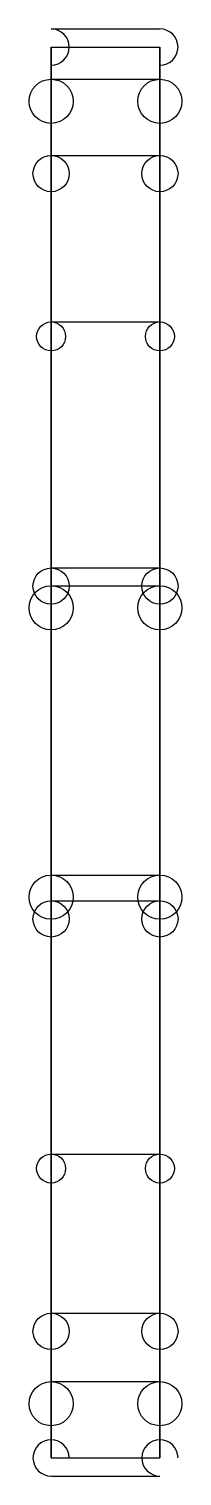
# Model space of a CAD drawing. Extents: x -3 to 18, y -100 to 100.
import ezdxf

# ---------------------------------------------------------------- set-up
doc = ezdxf.new("R2010")
doc.units = 0
doc.layers.add('Extrude', color=7, linetype='CONTINUOUS')

msp = doc.modelspace()

# ---------------------------------------------------------------- linework, layer by layer
at = {"layer": 'Extrude'}
for p, q in [((0, 100, 187.5), (15, 100, 187.5)), ((0, 100, 187.5), (15, 100, 187.5)), ((0, 100, -187.5), (15, 100, -187.5)), ((0, 100, 187.5), (0, 100, -187.5)), ((0, 100, -187.5), (15, 100, -187.5)), ((0, 100, 187.5), (0, 100, -187.5)), ((15, 100, 187.5), (15, 100, -187.5)), ((15, 100, 187.5), (15, 100, -187.5)), ((0, 97.5, 190), (15, 97.5, 190)), ((0, -97.5, 190), (0, 97.5, 190)), ((0, 97.5, 190), (15, 97.5, 190)), ((0, 97.5, -190), (15, 97.5, -190)), ((0, 97.5, -190), (15, 97.5, -190)), ((0, 97.5, -190), (0, -97.5, -190)), ((0, -97.5, 190), (0, 97.5, 190)), ((0, 97.5, -190), (0, -97.5, -190)), ((15, -97.5, 190), (15, 97.5, 190)), ((15, 97.5, -190), (15, -97.5, -190)), ((15, -97.5, 190), (15, 97.5, 190)), ((15, 97.5, -190), (15, -97.5, -190)), ((0, 93.05, -177.5), (15, 93.05, -177.5)), ((0, 93.05, -177.5), (15, 93.05, -177.5)), ((0, 93.05, -107.5), (15, 93.05, -107.5)), ((0, 93.05, -107.5), (15, 93.05, -107.5)), ((0, 93.05, -37.5), (15, 93.05, -37.5)), ((0, 93.05, -37.5), (15, 93.05, -37.5)), ((0, 82.5, 125), (15, 82.5, 125)), ((0, 82.5, 125), (15, 82.5, 125)), ((0, 82.5, 152.5), (15, 82.5, 152.5)), ((0, 82.5, 152.5), (15, 82.5, 152.5)), ((0, 59.5, -135), (15, 59.5, -135)), ((0, 59.5, -135), (15, 59.5, -135)), ((0, 59.5, -75), (15, 59.5, -75)), ((0, 59.5, -75), (15, 59.5, -75)), ((0, 59.5, -15), (15, 59.5, -15)), ((0, 59.5, -15), (15, 59.5, -15)), ((0, 59.5, 45), (15, 59.5, 45)), ((0, 59.5, 45), (15, 59.5, 45)), ((0, 59.5, 105), (15, 59.5, 105)), ((0, 59.5, 105), (15, 59.5, 105)), ((0, 59.5, 165), (15, 59.5, 165)), ((0, 59.5, 165), (15, 59.5, 165)), ((0, 25.5, -124), (15, 25.5, -124)), ((0, 25.5, -124), (15, 25.5, -124)), ((0, 25.5, 171), (15, 25.5, 171)), ((0, 25.5, 171), (15, 25.5, 171)), ((0, 25.5, 184), (15, 25.5, 184)), ((0, 25.5, 184), (15, 25.5, 184)), ((0, 23.05, -177.5), (15, 23.05, -177.5)), ((0, 23.05, -177.5), (15, 23.05, -177.5)), ((0, -16.95, -177.5), (15, -16.95, -177.5)), ((0, -16.95, -177.5), (15, -16.95, -177.5)), ((0, -20.5, -124), (15, -20.5, -124)), ((0, -20.5, -124), (15, -20.5, -124)), ((0, -20.5, 171), (15, -20.5, 171)), ((0, -20.5, 171), (15, -20.5, 171)), ((0, -20.5, 184), (15, -20.5, 184)), ((0, -20.5, 184), (15, -20.5, 184)), ((0, -55.5, -135), (15, -55.5, -135)), ((0, -55.5, -135), (15, -55.5, -135)), ((0, -55.5, -75), (15, -55.5, -75)), ((0, -55.5, -75), (15, -55.5, -75)), ((0, -55.5, -15), (15, -55.5, -15)), ((0, -55.5, -15), (15, -55.5, -15)), ((0, -55.5, 45), (15, -55.5, 45)), ((0, -55.5, 45), (15, -55.5, 45)), ((0, -55.5, 105), (15, -55.5, 105)), ((0, -55.5, 105), (15, -55.5, 105)), ((0, -55.5, 165), (15, -55.5, 165)), ((0, -55.5, 165), (15, -55.5, 165)), ((0, -77.5, 125), (15, -77.5, 125)), ((0, -77.5, 125), (15, -77.5, 125)), ((0, -77.5, 152.5), (15, -77.5, 152.5)), ((0, -77.5, 152.5), (15, -77.5, 152.5)), ((0, -86.95, -177.5), (15, -86.95, -177.5)), ((0, -86.95, -177.5), (15, -86.95, -177.5)), ((0, -86.95, -107.5), (15, -86.95, -107.5)), ((0, -86.95, -107.5), (15, -86.95, -107.5)), ((0, -86.95, -37.5), (15, -86.95, -37.5)), ((0, -86.95, -37.5), (15, -86.95, -37.5)), ((0, -97.5, 190), (15, -97.5, 190)), ((0, -97.5, 190), (15, -97.5, 190)), ((0, -97.5, -190), (15, -97.5, -190)), ((0, -97.5, -190), (15, -97.5, -190)), ((0, -100, -187.5), (15, -100, -187.5)), ((0, -100, 187.5), (15, -100, 187.5)), ((0, -100, -187.5), (0, -100, 187.5)), ((0, -100, 187.5), (15, -100, 187.5)), ((0, -100, -187.5), (15, -100, -187.5)), ((0, -100, -187.5), (0, -100, 187.5)), ((15, -100, -187.5), (15, -100, 187.5)), ((15, -100, -187.5), (15, -100, 187.5))]:
    msp.add_line(p, q, dxfattribs=at)
for centre, radius in [((0, 90), 3.05), ((0, 90), 3.05), ((0, 90), 3.05), ((0, 90), 3.05), ((0, 90), 3.05), ((0, 90), 3.05), ((15, 90), 3.05), ((15, 90), 3.05), ((15, 90), 3.05), ((15, 90), 3.05), ((15, 90), 3.05), ((15, 90), 3.05), ((0, 80), 2.5), ((0, 80), 2.5), ((0, 80), 2.5), ((0, 80), 2.5), ((15, 80), 2.5), ((15, 80), 2.5), ((15, 80), 2.5), ((15, 80), 2.5), ((0, 57.5), 2), ((0, 57.5), 2), ((0, 57.5), 2), ((0, 57.5), 2), ((0, 57.5), 2), ((0, 57.5), 2), ((0, 57.5), 2), ((0, 57.5), 2), ((0, 57.5), 2), ((0, 57.5), 2), ((0, 57.5), 2), ((0, 57.5), 2), ((15, 57.5), 2), ((15, 57.5), 2), ((15, 57.5), 2), ((15, 57.5), 2), ((15, 57.5), 2), ((15, 57.5), 2), ((15, 57.5), 2), ((15, 57.5), 2), ((15, 57.5), 2), ((15, 57.5), 2), ((15, 57.5), 2), ((15, 57.5), 2), ((0, 23), 2.5), ((0, 23), 2.5), ((0, 23), 2.5), ((0, 23), 2.5), ((0, 23), 2.5), ((0, 23), 2.5), ((15, 23), 2.5), ((15, 23), 2.5), ((15, 23), 2.5), ((15, 23), 2.5), ((15, 23), 2.5), ((15, 23), 2.5), ((0, 20), 3.05), ((0, 20), 3.05), ((15, 20), 3.05), ((15, 20), 3.05), ((0, -20), 3.05), ((0, -20), 3.05), ((15, -20), 3.05), ((15, -20), 3.05), ((0, -23), 2.5), ((0, -23), 2.5), ((0, -23), 2.5), ((0, -23), 2.5), ((0, -23), 2.5), ((0, -23), 2.5), ((15, -23), 2.5), ((15, -23), 2.5), ((15, -23), 2.5), ((15, -23), 2.5), ((15, -23), 2.5), ((15, -23), 2.5), ((0, -57.5), 2), ((0, -57.5), 2), ((0, -57.5), 2), ((0, -57.5), 2), ((0, -57.5), 2), ((0, -57.5), 2), ((0, -57.5), 2), ((0, -57.5), 2), ((0, -57.5), 2), ((0, -57.5), 2), ((0, -57.5), 2), ((0, -57.5), 2), ((15, -57.5), 2), ((15, -57.5), 2), ((15, -57.5), 2), ((15, -57.5), 2), ((15, -57.5), 2), ((15, -57.5), 2), ((15, -57.5), 2), ((15, -57.5), 2), ((15, -57.5), 2), ((15, -57.5), 2), ((15, -57.5), 2), ((15, -57.5), 2), ((0, -80), 2.5), ((0, -80), 2.5), ((0, -80), 2.5), ((0, -80), 2.5), ((15, -80), 2.5), ((15, -80), 2.5), ((15, -80), 2.5), ((15, -80), 2.5), ((0, -90), 3.05), ((0, -90), 3.05), ((0, -90), 3.05), ((0, -90), 3.05), ((0, -90), 3.05), ((0, -90), 3.05), ((15, -90), 3.05), ((15, -90), 3.05), ((15, -90), 3.05), ((15, -90), 3.05), ((15, -90), 3.05), ((15, -90), 3.05)]:
    msp.add_circle(centre, radius, dxfattribs=at)
for centre, radius, start, end in [((0, 97.5, 187.5), 2.5, -90, 90), ((0, 97.5, 187.5), 2.5, -90, 90), ((15, 97.5, 187.5), 2.5, -90, 90), ((15, 97.5, 187.5), 2.5, -90, 90), ((0, 97.5, -187.5), 0, 90, 0), ((0, 97.5, -187.5), 0, 90, 0), ((15, 97.5, -187.5), 0, 90, 0), ((15, 97.5, -187.5), 0, 90, 0), ((0, -97.5, -187.5), 2.5, 0, -90), ((0, -97.5, -187.5), 2.5, 0, -90), ((15, -97.5, -187.5), 2.5, 0, -90), ((15, -97.5, -187.5), 2.5, 0, -90), ((0, -97.5, 187.5), 0, -90, 0), ((0, -97.5, 187.5), 0, -90, 0), ((15, -97.5, 187.5), 0, -90, 0), ((15, -97.5, 187.5), 0, -90, 0)]:
    msp.add_arc(centre, radius, start, end, dxfattribs=at)

doc.saveas('drawing.dxf')
